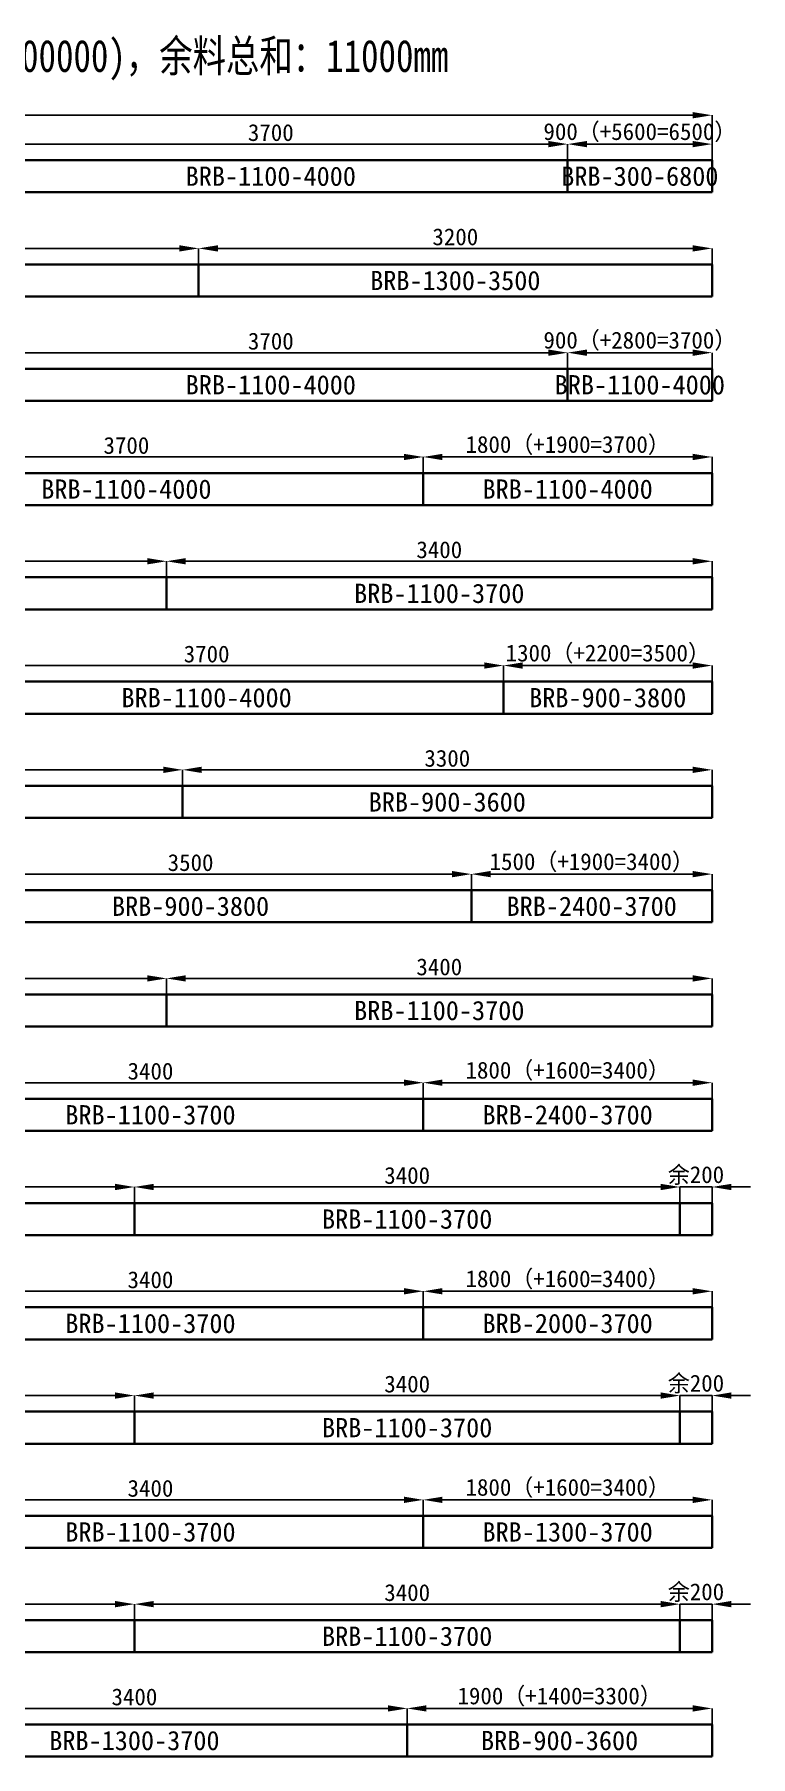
# Model space of a CAD drawing. Header units: metres. Extents: x -250 to 12310, y -21140 to 234.
# Drawn here: x 7777 to 12240, y -10500 to 234 of the extents above; entities that cross this region are included whole.
import ezdxf
from ezdxf.enums import TextEntityAlignment as Align

# ---------------------------------------------------------------- set-up
doc = ezdxf.new("R2010")
doc.units = ezdxf.units.M
for name, color, linetype in [('DIMENSION', 3, 'Continuous'), ('TEXT', 3, 'Continuous'), ('TUBE', 3, 'Continuous')]:
    doc.layers.add(name, color=color, linetype=linetype)
doc.dimstyles.get("Standard").update_dxf_attribs({"dimscale": 30, "dimtxt": 3.5, "dimasz": 4, "dimexe": 1.25, "dimexo": 0, "dimtad": 1, "dimcen": 2.5, "dimazin": 3, "dimtfac": 1, "dimtmove": 0, "dimatfit": 3})

# ---------------------------------------------------------------- blocks, each defined once
blk = doc.blocks.new('_CLOSEDFILLED')
at = {"color": 0, "linetype": 'BYBLOCK'}
blk.add_solid([(-1, 0.164), (0, 0), (-1, -0.164)], dxfattribs=at)
blk = doc.blocks.new('*D2')
at = {"color": 3}
for p, q in [((0, -550), (0, -270)), ((12000, -550), (12000, -270))]:
    blk.add_line(p, q, dxfattribs=at)
at = {"color": 0}
blk.add_line((120, -270), (11880, -270), dxfattribs=at)
at = {"layer": 'Defpoints'}
for p in [(0, -270), (0, -550), (12000, -550)]:
    blk.add_point(p, dxfattribs=at)
at = {"layer": 'DIMENSION', "color": 0, "xscale": 120, "yscale": 120, "rotation": 180}
blk.add_blockref('_CLOSEDFILLED', (0, -270), dxfattribs=at)
at = {"layer": 'DIMENSION', "color": 0, "xscale": 120, "yscale": 120}
blk.add_blockref('_CLOSEDFILLED', (12000, -270), dxfattribs=at)
at = {"layer": 'DIMENSION', "color": 3, "insert": (6000, -198.75), "char_height": 105, "attachment_point": 5}
blk.add_mtext('12000', dxfattribs=at)
blk = doc.blocks.new('*D5')
at = {"color": 3}
for p, q in [((7400, -550), (7400, -450)), ((11100, -550), (11100, -450))]:
    blk.add_line(p, q, dxfattribs=at)
at = {"color": 0}
blk.add_line((7520, -450), (10980, -450), dxfattribs=at)
at = {"layer": 'Defpoints'}
for p in [(7400, -450), (7400, -550), (11100, -550)]:
    blk.add_point(p, dxfattribs=at)
at = {"layer": 'DIMENSION', "color": 0, "xscale": 120, "yscale": 120, "rotation": 180}
blk.add_blockref('_CLOSEDFILLED', (7400, -450), dxfattribs=at)
at = {"layer": 'DIMENSION', "color": 0, "xscale": 120, "yscale": 120}
blk.add_blockref('_CLOSEDFILLED', (11100, -450), dxfattribs=at)
at = {"layer": 'DIMENSION', "color": 3, "insert": (9250, -378.75), "char_height": 105, "attachment_point": 5}
blk.add_mtext('3700', dxfattribs=at)
blk = doc.blocks.new('*D6')
at = {"color": 3}
for p, q in [((11100, -550), (11100, -450)), ((12000, -550), (12000, -450))]:
    blk.add_line(p, q, dxfattribs=at)
at = {"color": 0}
blk.add_line((11220, -450), (11880, -450), dxfattribs=at)
at = {"layer": 'Defpoints'}
for p in [(11100, -450), (11100, -550), (12000, -550)]:
    blk.add_point(p, dxfattribs=at)
at = {"layer": 'DIMENSION', "color": 0, "xscale": 120, "yscale": 120, "rotation": 180}
blk.add_blockref('_CLOSEDFILLED', (11100, -450), dxfattribs=at)
at = {"layer": 'DIMENSION', "color": 0, "xscale": 120, "yscale": 120}
blk.add_blockref('_CLOSEDFILLED', (12000, -450), dxfattribs=at)
at = {"layer": 'DIMENSION', "color": 3, "insert": (11550, -378.75), "char_height": 105, "attachment_point": 5}
blk.add_mtext('900（+5600=6500）', dxfattribs=at)
blk = doc.blocks.new('*D9')
at = {"color": 3}
for p, q in [((5600, -1200), (5600, -1100)), ((8800, -1200), (8800, -1100))]:
    blk.add_line(p, q, dxfattribs=at)
at = {"color": 0}
blk.add_line((5720, -1100), (8680, -1100), dxfattribs=at)
at = {"layer": 'Defpoints'}
for p in [(5600, -1100), (5600, -1200), (8800, -1200)]:
    blk.add_point(p, dxfattribs=at)
at = {"layer": 'DIMENSION', "color": 0, "xscale": 120, "yscale": 120, "rotation": 180}
blk.add_blockref('_CLOSEDFILLED', (5600, -1100), dxfattribs=at)
at = {"layer": 'DIMENSION', "color": 0, "xscale": 120, "yscale": 120}
blk.add_blockref('_CLOSEDFILLED', (8800, -1100), dxfattribs=at)
at = {"layer": 'DIMENSION', "color": 3, "insert": (7200, -1028.75), "char_height": 105, "attachment_point": 5}
blk.add_mtext('3200', dxfattribs=at)
blk = doc.blocks.new('*D10')
at = {"color": 3}
for p, q in [((8800, -1200), (8800, -1100)), ((12000, -1200), (12000, -1100))]:
    blk.add_line(p, q, dxfattribs=at)
at = {"color": 0}
blk.add_line((8920, -1100), (11880, -1100), dxfattribs=at)
at = {"layer": 'Defpoints'}
for p in [(8800, -1100), (8800, -1200), (12000, -1200)]:
    blk.add_point(p, dxfattribs=at)
at = {"layer": 'DIMENSION', "color": 0, "xscale": 120, "yscale": 120, "rotation": 180}
blk.add_blockref('_CLOSEDFILLED', (8800, -1100), dxfattribs=at)
at = {"layer": 'DIMENSION', "color": 0, "xscale": 120, "yscale": 120}
blk.add_blockref('_CLOSEDFILLED', (12000, -1100), dxfattribs=at)
at = {"layer": 'DIMENSION', "color": 3, "insert": (10400, -1028.75), "char_height": 105, "attachment_point": 5}
blk.add_mtext('3200', dxfattribs=at)
blk = doc.blocks.new('*D14')
at = {"color": 3}
for p, q in [((7400, -1850), (7400, -1750)), ((11100, -1850), (11100, -1750))]:
    blk.add_line(p, q, dxfattribs=at)
at = {"color": 0}
blk.add_line((7520, -1750), (10980, -1750), dxfattribs=at)
at = {"layer": 'Defpoints'}
for p in [(7400, -1750), (7400, -1850), (11100, -1850)]:
    blk.add_point(p, dxfattribs=at)
at = {"layer": 'DIMENSION', "color": 0, "xscale": 120, "yscale": 120, "rotation": 180}
blk.add_blockref('_CLOSEDFILLED', (7400, -1750), dxfattribs=at)
at = {"layer": 'DIMENSION', "color": 0, "xscale": 120, "yscale": 120}
blk.add_blockref('_CLOSEDFILLED', (11100, -1750), dxfattribs=at)
at = {"layer": 'DIMENSION', "color": 3, "insert": (9250, -1678.75), "char_height": 105, "attachment_point": 5}
blk.add_mtext('3700', dxfattribs=at)
blk = doc.blocks.new('*D15')
at = {"color": 3}
for p, q in [((11100, -1850), (11100, -1750)), ((12000, -1850), (12000, -1750))]:
    blk.add_line(p, q, dxfattribs=at)
at = {"color": 0}
blk.add_line((11220, -1750), (11880, -1750), dxfattribs=at)
at = {"layer": 'Defpoints'}
for p in [(11100, -1750), (11100, -1850), (12000, -1850)]:
    blk.add_point(p, dxfattribs=at)
at = {"layer": 'DIMENSION', "color": 0, "xscale": 120, "yscale": 120, "rotation": 180}
blk.add_blockref('_CLOSEDFILLED', (11100, -1750), dxfattribs=at)
at = {"layer": 'DIMENSION', "color": 0, "xscale": 120, "yscale": 120}
blk.add_blockref('_CLOSEDFILLED', (12000, -1750), dxfattribs=at)
at = {"layer": 'DIMENSION', "color": 3, "insert": (11550, -1678.75), "char_height": 105, "attachment_point": 5}
blk.add_mtext('900（+2800=3700）', dxfattribs=at)
blk = doc.blocks.new('*D19')
at = {"color": 3}
for p, q in [((6500, -2500), (6500, -2400)), ((10200, -2500), (10200, -2400))]:
    blk.add_line(p, q, dxfattribs=at)
at = {"color": 0}
blk.add_line((6620, -2400), (10080, -2400), dxfattribs=at)
at = {"layer": 'Defpoints'}
for p in [(6500, -2400), (6500, -2500), (10200, -2500)]:
    blk.add_point(p, dxfattribs=at)
at = {"layer": 'DIMENSION', "color": 0, "xscale": 120, "yscale": 120, "rotation": 180}
blk.add_blockref('_CLOSEDFILLED', (6500, -2400), dxfattribs=at)
at = {"layer": 'DIMENSION', "color": 0, "xscale": 120, "yscale": 120}
blk.add_blockref('_CLOSEDFILLED', (10200, -2400), dxfattribs=at)
at = {"layer": 'DIMENSION', "color": 3, "insert": (8350, -2328.75), "char_height": 105, "attachment_point": 5}
blk.add_mtext('3700', dxfattribs=at)
blk = doc.blocks.new('*D20')
at = {"color": 3}
for p, q in [((10200, -2500), (10200, -2400)), ((12000, -2500), (12000, -2400))]:
    blk.add_line(p, q, dxfattribs=at)
at = {"color": 0}
blk.add_line((10320, -2400), (11880, -2400), dxfattribs=at)
at = {"layer": 'Defpoints'}
for p in [(10200, -2400), (10200, -2500), (12000, -2500)]:
    blk.add_point(p, dxfattribs=at)
at = {"layer": 'DIMENSION', "color": 0, "xscale": 120, "yscale": 120, "rotation": 180}
blk.add_blockref('_CLOSEDFILLED', (10200, -2400), dxfattribs=at)
at = {"layer": 'DIMENSION', "color": 0, "xscale": 120, "yscale": 120}
blk.add_blockref('_CLOSEDFILLED', (12000, -2400), dxfattribs=at)
at = {"layer": 'DIMENSION', "color": 3, "insert": (11100, -2328.75), "char_height": 105, "attachment_point": 5}
blk.add_mtext('1800（+1900=3700）', dxfattribs=at)
blk = doc.blocks.new('*D24')
at = {"color": 3}
for p, q in [((5200, -3150), (5200, -3050)), ((8600, -3150), (8600, -3050))]:
    blk.add_line(p, q, dxfattribs=at)
at = {"color": 0}
blk.add_line((5320, -3050), (8480, -3050), dxfattribs=at)
at = {"layer": 'Defpoints'}
for p in [(5200, -3050), (5200, -3150), (8600, -3150)]:
    blk.add_point(p, dxfattribs=at)
at = {"layer": 'DIMENSION', "color": 0, "xscale": 120, "yscale": 120, "rotation": 180}
blk.add_blockref('_CLOSEDFILLED', (5200, -3050), dxfattribs=at)
at = {"layer": 'DIMENSION', "color": 0, "xscale": 120, "yscale": 120}
blk.add_blockref('_CLOSEDFILLED', (8600, -3050), dxfattribs=at)
at = {"layer": 'DIMENSION', "color": 3, "insert": (6900, -2978.75), "char_height": 105, "attachment_point": 5}
blk.add_mtext('3400', dxfattribs=at)
blk = doc.blocks.new('*D25')
at = {"color": 3}
for p, q in [((8600, -3150), (8600, -3050)), ((12000, -3150), (12000, -3050))]:
    blk.add_line(p, q, dxfattribs=at)
at = {"color": 0}
blk.add_line((8720, -3050), (11880, -3050), dxfattribs=at)
at = {"layer": 'Defpoints'}
for p in [(8600, -3050), (8600, -3150), (12000, -3150)]:
    blk.add_point(p, dxfattribs=at)
at = {"layer": 'DIMENSION', "color": 0, "xscale": 120, "yscale": 120, "rotation": 180}
blk.add_blockref('_CLOSEDFILLED', (8600, -3050), dxfattribs=at)
at = {"layer": 'DIMENSION', "color": 0, "xscale": 120, "yscale": 120}
blk.add_blockref('_CLOSEDFILLED', (12000, -3050), dxfattribs=at)
at = {"layer": 'DIMENSION', "color": 3, "insert": (10300, -2978.75), "char_height": 105, "attachment_point": 5}
blk.add_mtext('3400', dxfattribs=at)
blk = doc.blocks.new('*D29')
at = {"color": 3}
for p, q in [((7000, -3800), (7000, -3700)), ((10700, -3800), (10700, -3700))]:
    blk.add_line(p, q, dxfattribs=at)
at = {"color": 0}
blk.add_line((7120, -3700), (10580, -3700), dxfattribs=at)
at = {"layer": 'Defpoints'}
for p in [(7000, -3700), (7000, -3800), (10700, -3800)]:
    blk.add_point(p, dxfattribs=at)
at = {"layer": 'DIMENSION', "color": 0, "xscale": 120, "yscale": 120, "rotation": 180}
blk.add_blockref('_CLOSEDFILLED', (7000, -3700), dxfattribs=at)
at = {"layer": 'DIMENSION', "color": 0, "xscale": 120, "yscale": 120}
blk.add_blockref('_CLOSEDFILLED', (10700, -3700), dxfattribs=at)
at = {"layer": 'DIMENSION', "color": 3, "insert": (8850, -3628.75), "char_height": 105, "attachment_point": 5}
blk.add_mtext('3700', dxfattribs=at)
blk = doc.blocks.new('*D30')
at = {"color": 3}
for p, q in [((10700, -3800), (10700, -3700)), ((12000, -3800), (12000, -3700))]:
    blk.add_line(p, q, dxfattribs=at)
at = {"color": 0}
blk.add_line((10820, -3700), (11880, -3700), dxfattribs=at)
at = {"layer": 'Defpoints'}
for p in [(10700, -3700), (10700, -3800), (12000, -3800)]:
    blk.add_point(p, dxfattribs=at)
at = {"layer": 'DIMENSION', "color": 0, "xscale": 120, "yscale": 120, "rotation": 180}
blk.add_blockref('_CLOSEDFILLED', (10700, -3700), dxfattribs=at)
at = {"layer": 'DIMENSION', "color": 0, "xscale": 120, "yscale": 120}
blk.add_blockref('_CLOSEDFILLED', (12000, -3700), dxfattribs=at)
at = {"layer": 'DIMENSION', "color": 3, "insert": (11350, -3628.75), "char_height": 105, "attachment_point": 5}
blk.add_mtext('1300（+2200=3500）', dxfattribs=at)
blk = doc.blocks.new('*D34')
at = {"color": 3}
for p, q in [((5400, -4450), (5400, -4350)), ((8700, -4450), (8700, -4350))]:
    blk.add_line(p, q, dxfattribs=at)
at = {"color": 0}
blk.add_line((5520, -4350), (8580, -4350), dxfattribs=at)
at = {"layer": 'Defpoints'}
for p in [(5400, -4350), (5400, -4450), (8700, -4450)]:
    blk.add_point(p, dxfattribs=at)
at = {"layer": 'DIMENSION', "color": 0, "xscale": 120, "yscale": 120, "rotation": 180}
blk.add_blockref('_CLOSEDFILLED', (5400, -4350), dxfattribs=at)
at = {"layer": 'DIMENSION', "color": 0, "xscale": 120, "yscale": 120}
blk.add_blockref('_CLOSEDFILLED', (8700, -4350), dxfattribs=at)
at = {"layer": 'DIMENSION', "color": 3, "insert": (7050, -4278.75), "char_height": 105, "attachment_point": 5}
blk.add_mtext('3300', dxfattribs=at)
blk = doc.blocks.new('*D35')
at = {"color": 3}
for p, q in [((8700, -4450), (8700, -4350)), ((12000, -4450), (12000, -4350))]:
    blk.add_line(p, q, dxfattribs=at)
at = {"color": 0}
blk.add_line((8820, -4350), (11880, -4350), dxfattribs=at)
at = {"layer": 'Defpoints'}
for p in [(8700, -4350), (8700, -4450), (12000, -4450)]:
    blk.add_point(p, dxfattribs=at)
at = {"layer": 'DIMENSION', "color": 0, "xscale": 120, "yscale": 120, "rotation": 180}
blk.add_blockref('_CLOSEDFILLED', (8700, -4350), dxfattribs=at)
at = {"layer": 'DIMENSION', "color": 0, "xscale": 120, "yscale": 120}
blk.add_blockref('_CLOSEDFILLED', (12000, -4350), dxfattribs=at)
at = {"layer": 'DIMENSION', "color": 3, "insert": (10350, -4278.75), "char_height": 105, "attachment_point": 5}
blk.add_mtext('3300', dxfattribs=at)
blk = doc.blocks.new('*D39')
at = {"color": 3}
for p, q in [((7000, -5100), (7000, -5000)), ((10500, -5100), (10500, -5000))]:
    blk.add_line(p, q, dxfattribs=at)
at = {"color": 0}
blk.add_line((7120, -5000), (10380, -5000), dxfattribs=at)
at = {"layer": 'Defpoints'}
for p in [(7000, -5000), (7000, -5100), (10500, -5100)]:
    blk.add_point(p, dxfattribs=at)
at = {"layer": 'DIMENSION', "color": 0, "xscale": 120, "yscale": 120, "rotation": 180}
blk.add_blockref('_CLOSEDFILLED', (7000, -5000), dxfattribs=at)
at = {"layer": 'DIMENSION', "color": 0, "xscale": 120, "yscale": 120}
blk.add_blockref('_CLOSEDFILLED', (10500, -5000), dxfattribs=at)
at = {"layer": 'DIMENSION', "color": 3, "insert": (8750, -4928.75), "char_height": 105, "attachment_point": 5}
blk.add_mtext('3500', dxfattribs=at)
blk = doc.blocks.new('*D40')
at = {"color": 3}
for p, q in [((10500, -5100), (10500, -5000)), ((12000, -5100), (12000, -5000))]:
    blk.add_line(p, q, dxfattribs=at)
at = {"color": 0}
blk.add_line((10620, -5000), (11880, -5000), dxfattribs=at)
at = {"layer": 'Defpoints'}
for p in [(10500, -5000), (10500, -5100), (12000, -5100)]:
    blk.add_point(p, dxfattribs=at)
at = {"layer": 'DIMENSION', "color": 0, "xscale": 120, "yscale": 120, "rotation": 180}
blk.add_blockref('_CLOSEDFILLED', (10500, -5000), dxfattribs=at)
at = {"layer": 'DIMENSION', "color": 0, "xscale": 120, "yscale": 120}
blk.add_blockref('_CLOSEDFILLED', (12000, -5000), dxfattribs=at)
at = {"layer": 'DIMENSION', "color": 3, "insert": (11250, -4928.75), "char_height": 105, "attachment_point": 5}
blk.add_mtext('1500（+1900=3400）', dxfattribs=at)
blk = doc.blocks.new('*D44')
at = {"color": 3}
for p, q in [((5200, -5750), (5200, -5650)), ((8600, -5750), (8600, -5650))]:
    blk.add_line(p, q, dxfattribs=at)
at = {"color": 0}
blk.add_line((5320, -5650), (8480, -5650), dxfattribs=at)
at = {"layer": 'Defpoints'}
for p in [(5200, -5650), (5200, -5750), (8600, -5750)]:
    blk.add_point(p, dxfattribs=at)
at = {"layer": 'DIMENSION', "color": 0, "xscale": 120, "yscale": 120, "rotation": 180}
blk.add_blockref('_CLOSEDFILLED', (5200, -5650), dxfattribs=at)
at = {"layer": 'DIMENSION', "color": 0, "xscale": 120, "yscale": 120}
blk.add_blockref('_CLOSEDFILLED', (8600, -5650), dxfattribs=at)
at = {"layer": 'DIMENSION', "color": 3, "insert": (6900, -5578.75), "char_height": 105, "attachment_point": 5}
blk.add_mtext('3400', dxfattribs=at)
blk = doc.blocks.new('*D45')
at = {"color": 3}
for p, q in [((8600, -5750), (8600, -5650)), ((12000, -5750), (12000, -5650))]:
    blk.add_line(p, q, dxfattribs=at)
at = {"color": 0}
blk.add_line((8720, -5650), (11880, -5650), dxfattribs=at)
at = {"layer": 'Defpoints'}
for p in [(8600, -5650), (8600, -5750), (12000, -5750)]:
    blk.add_point(p, dxfattribs=at)
at = {"layer": 'DIMENSION', "color": 0, "xscale": 120, "yscale": 120, "rotation": 180}
blk.add_blockref('_CLOSEDFILLED', (8600, -5650), dxfattribs=at)
at = {"layer": 'DIMENSION', "color": 0, "xscale": 120, "yscale": 120}
blk.add_blockref('_CLOSEDFILLED', (12000, -5650), dxfattribs=at)
at = {"layer": 'DIMENSION', "color": 3, "insert": (10300, -5578.75), "char_height": 105, "attachment_point": 5}
blk.add_mtext('3400', dxfattribs=at)
blk = doc.blocks.new('*D49')
at = {"color": 3}
for p, q in [((6800, -6400), (6800, -6300)), ((10200, -6400), (10200, -6300))]:
    blk.add_line(p, q, dxfattribs=at)
at = {"color": 0}
blk.add_line((6920, -6300), (10080, -6300), dxfattribs=at)
at = {"layer": 'Defpoints'}
for p in [(6800, -6300), (6800, -6400), (10200, -6400)]:
    blk.add_point(p, dxfattribs=at)
at = {"layer": 'DIMENSION', "color": 0, "xscale": 120, "yscale": 120, "rotation": 180}
blk.add_blockref('_CLOSEDFILLED', (6800, -6300), dxfattribs=at)
at = {"layer": 'DIMENSION', "color": 0, "xscale": 120, "yscale": 120}
blk.add_blockref('_CLOSEDFILLED', (10200, -6300), dxfattribs=at)
at = {"layer": 'DIMENSION', "color": 3, "insert": (8500, -6228.75), "char_height": 105, "attachment_point": 5}
blk.add_mtext('3400', dxfattribs=at)
blk = doc.blocks.new('*D50')
at = {"color": 3}
for p, q in [((10200, -6400), (10200, -6300)), ((12000, -6400), (12000, -6300))]:
    blk.add_line(p, q, dxfattribs=at)
at = {"color": 0}
blk.add_line((10320, -6300), (11880, -6300), dxfattribs=at)
at = {"layer": 'Defpoints'}
for p in [(10200, -6300), (10200, -6400), (12000, -6400)]:
    blk.add_point(p, dxfattribs=at)
at = {"layer": 'DIMENSION', "color": 0, "xscale": 120, "yscale": 120, "rotation": 180}
blk.add_blockref('_CLOSEDFILLED', (10200, -6300), dxfattribs=at)
at = {"layer": 'DIMENSION', "color": 0, "xscale": 120, "yscale": 120}
blk.add_blockref('_CLOSEDFILLED', (12000, -6300), dxfattribs=at)
at = {"layer": 'DIMENSION', "color": 3, "insert": (11100, -6228.75), "char_height": 105, "attachment_point": 5}
blk.add_mtext('1800（+1600=3400）', dxfattribs=at)
blk = doc.blocks.new('*D54')
at = {"color": 3}
for p, q in [((5000, -7050), (5000, -6950)), ((8400, -7050), (8400, -6950))]:
    blk.add_line(p, q, dxfattribs=at)
at = {"color": 0}
blk.add_line((5120, -6950), (8280, -6950), dxfattribs=at)
at = {"layer": 'Defpoints'}
for p in [(5000, -6950), (5000, -7050), (8400, -7050)]:
    blk.add_point(p, dxfattribs=at)
at = {"layer": 'DIMENSION', "color": 0, "xscale": 120, "yscale": 120, "rotation": 180}
blk.add_blockref('_CLOSEDFILLED', (5000, -6950), dxfattribs=at)
at = {"layer": 'DIMENSION', "color": 0, "xscale": 120, "yscale": 120}
blk.add_blockref('_CLOSEDFILLED', (8400, -6950), dxfattribs=at)
at = {"layer": 'DIMENSION', "color": 3, "insert": (6700, -6878.75), "char_height": 105, "attachment_point": 5}
blk.add_mtext('3400', dxfattribs=at)
blk = doc.blocks.new('*D55')
at = {"color": 3}
for p, q in [((8400, -7050), (8400, -6950)), ((11800, -7050), (11800, -6950))]:
    blk.add_line(p, q, dxfattribs=at)
at = {"color": 0}
blk.add_line((8520, -6950), (11680, -6950), dxfattribs=at)
at = {"layer": 'Defpoints'}
for p in [(8400, -6950), (8400, -7050), (11800, -7050)]:
    blk.add_point(p, dxfattribs=at)
at = {"layer": 'DIMENSION', "color": 0, "xscale": 120, "yscale": 120, "rotation": 180}
blk.add_blockref('_CLOSEDFILLED', (8400, -6950), dxfattribs=at)
at = {"layer": 'DIMENSION', "color": 0, "xscale": 120, "yscale": 120}
blk.add_blockref('_CLOSEDFILLED', (11800, -6950), dxfattribs=at)
at = {"layer": 'DIMENSION', "color": 3, "insert": (10100, -6878.75), "char_height": 105, "attachment_point": 5}
blk.add_mtext('3400', dxfattribs=at)
blk = doc.blocks.new('*D56')
at = {"color": 0}
for p, q in [((11680, -6950), (11560, -6950)), ((11800, -6950), (12000, -6950)), ((12120, -6950), (12240, -6950))]:
    blk.add_line(p, q, dxfattribs=at)
at = {"color": 3}
for p, q in [((11800, -7050), (11800, -6950)), ((12000, -7050), (12000, -6950))]:
    blk.add_line(p, q, dxfattribs=at)
at = {"layer": 'Defpoints'}
for p in [(11800, -6950), (11800, -7050), (12000, -7050)]:
    blk.add_point(p, dxfattribs=at)
at = {"layer": 'DIMENSION', "color": 0, "xscale": 120, "yscale": 120}
blk.add_blockref('_CLOSEDFILLED', (11800, -6950), dxfattribs=at)
at = {"layer": 'DIMENSION', "color": 0, "xscale": 120, "yscale": 120, "rotation": 180}
blk.add_blockref('_CLOSEDFILLED', (12000, -6950), dxfattribs=at)
at = {"layer": 'DIMENSION', "color": 3, "insert": (11900, -6878.75), "char_height": 105, "attachment_point": 5}
blk.add_mtext('余200', dxfattribs=at)
blk = doc.blocks.new('*D60')
at = {"color": 3}
for p, q in [((6800, -7700), (6800, -7600)), ((10200, -7700), (10200, -7600))]:
    blk.add_line(p, q, dxfattribs=at)
at = {"color": 0}
blk.add_line((6920, -7600), (10080, -7600), dxfattribs=at)
at = {"layer": 'Defpoints'}
for p in [(6800, -7600), (6800, -7700), (10200, -7700)]:
    blk.add_point(p, dxfattribs=at)
at = {"layer": 'DIMENSION', "color": 0, "xscale": 120, "yscale": 120, "rotation": 180}
blk.add_blockref('_CLOSEDFILLED', (6800, -7600), dxfattribs=at)
at = {"layer": 'DIMENSION', "color": 0, "xscale": 120, "yscale": 120}
blk.add_blockref('_CLOSEDFILLED', (10200, -7600), dxfattribs=at)
at = {"layer": 'DIMENSION', "color": 3, "insert": (8500, -7528.75), "char_height": 105, "attachment_point": 5}
blk.add_mtext('3400', dxfattribs=at)
blk = doc.blocks.new('*D61')
at = {"color": 3}
for p, q in [((10200, -7700), (10200, -7600)), ((12000, -7700), (12000, -7600))]:
    blk.add_line(p, q, dxfattribs=at)
at = {"color": 0}
blk.add_line((10320, -7600), (11880, -7600), dxfattribs=at)
at = {"layer": 'Defpoints'}
for p in [(10200, -7600), (10200, -7700), (12000, -7700)]:
    blk.add_point(p, dxfattribs=at)
at = {"layer": 'DIMENSION', "color": 0, "xscale": 120, "yscale": 120, "rotation": 180}
blk.add_blockref('_CLOSEDFILLED', (10200, -7600), dxfattribs=at)
at = {"layer": 'DIMENSION', "color": 0, "xscale": 120, "yscale": 120}
blk.add_blockref('_CLOSEDFILLED', (12000, -7600), dxfattribs=at)
at = {"layer": 'DIMENSION', "color": 3, "insert": (11100, -7528.75), "char_height": 105, "attachment_point": 5}
blk.add_mtext('1800（+1600=3400）', dxfattribs=at)
blk = doc.blocks.new('*D65')
at = {"color": 3}
for p, q in [((5000, -8350), (5000, -8250)), ((8400, -8350), (8400, -8250))]:
    blk.add_line(p, q, dxfattribs=at)
at = {"color": 0}
blk.add_line((5120, -8250), (8280, -8250), dxfattribs=at)
at = {"layer": 'Defpoints'}
for p in [(5000, -8250), (5000, -8350), (8400, -8350)]:
    blk.add_point(p, dxfattribs=at)
at = {"layer": 'DIMENSION', "color": 0, "xscale": 120, "yscale": 120, "rotation": 180}
blk.add_blockref('_CLOSEDFILLED', (5000, -8250), dxfattribs=at)
at = {"layer": 'DIMENSION', "color": 0, "xscale": 120, "yscale": 120}
blk.add_blockref('_CLOSEDFILLED', (8400, -8250), dxfattribs=at)
at = {"layer": 'DIMENSION', "color": 3, "insert": (6700, -8178.75), "char_height": 105, "attachment_point": 5}
blk.add_mtext('3400', dxfattribs=at)
blk = doc.blocks.new('*D66')
at = {"color": 3}
for p, q in [((8400, -8350), (8400, -8250)), ((11800, -8350), (11800, -8250))]:
    blk.add_line(p, q, dxfattribs=at)
at = {"color": 0}
blk.add_line((8520, -8250), (11680, -8250), dxfattribs=at)
at = {"layer": 'Defpoints'}
for p in [(8400, -8250), (8400, -8350), (11800, -8350)]:
    blk.add_point(p, dxfattribs=at)
at = {"layer": 'DIMENSION', "color": 0, "xscale": 120, "yscale": 120, "rotation": 180}
blk.add_blockref('_CLOSEDFILLED', (8400, -8250), dxfattribs=at)
at = {"layer": 'DIMENSION', "color": 0, "xscale": 120, "yscale": 120}
blk.add_blockref('_CLOSEDFILLED', (11800, -8250), dxfattribs=at)
at = {"layer": 'DIMENSION', "color": 3, "insert": (10100, -8178.75), "char_height": 105, "attachment_point": 5}
blk.add_mtext('3400', dxfattribs=at)
blk = doc.blocks.new('*D67')
at = {"color": 0}
for p, q in [((11680, -8250), (11560, -8250)), ((11800, -8250), (12000, -8250)), ((12120, -8250), (12240, -8250))]:
    blk.add_line(p, q, dxfattribs=at)
at = {"color": 3}
for p, q in [((11800, -8350), (11800, -8250)), ((12000, -8350), (12000, -8250))]:
    blk.add_line(p, q, dxfattribs=at)
at = {"layer": 'Defpoints'}
for p in [(11800, -8250), (11800, -8350), (12000, -8350)]:
    blk.add_point(p, dxfattribs=at)
at = {"layer": 'DIMENSION', "color": 0, "xscale": 120, "yscale": 120}
blk.add_blockref('_CLOSEDFILLED', (11800, -8250), dxfattribs=at)
at = {"layer": 'DIMENSION', "color": 0, "xscale": 120, "yscale": 120, "rotation": 180}
blk.add_blockref('_CLOSEDFILLED', (12000, -8250), dxfattribs=at)
at = {"layer": 'DIMENSION', "color": 3, "insert": (11900, -8178.75), "char_height": 105, "attachment_point": 5}
blk.add_mtext('余200', dxfattribs=at)
blk = doc.blocks.new('*D71')
at = {"color": 3}
for p, q in [((6800, -9000), (6800, -8900)), ((10200, -9000), (10200, -8900))]:
    blk.add_line(p, q, dxfattribs=at)
at = {"color": 0}
blk.add_line((6920, -8900), (10080, -8900), dxfattribs=at)
at = {"layer": 'Defpoints'}
for p in [(6800, -8900), (6800, -9000), (10200, -9000)]:
    blk.add_point(p, dxfattribs=at)
at = {"layer": 'DIMENSION', "color": 0, "xscale": 120, "yscale": 120, "rotation": 180}
blk.add_blockref('_CLOSEDFILLED', (6800, -8900), dxfattribs=at)
at = {"layer": 'DIMENSION', "color": 0, "xscale": 120, "yscale": 120}
blk.add_blockref('_CLOSEDFILLED', (10200, -8900), dxfattribs=at)
at = {"layer": 'DIMENSION', "color": 3, "insert": (8500, -8828.75), "char_height": 105, "attachment_point": 5}
blk.add_mtext('3400', dxfattribs=at)
blk = doc.blocks.new('*D72')
at = {"color": 3}
for p, q in [((10200, -9000), (10200, -8900)), ((12000, -9000), (12000, -8900))]:
    blk.add_line(p, q, dxfattribs=at)
at = {"color": 0}
blk.add_line((10320, -8900), (11880, -8900), dxfattribs=at)
at = {"layer": 'Defpoints'}
for p in [(10200, -8900), (10200, -9000), (12000, -9000)]:
    blk.add_point(p, dxfattribs=at)
at = {"layer": 'DIMENSION', "color": 0, "xscale": 120, "yscale": 120, "rotation": 180}
blk.add_blockref('_CLOSEDFILLED', (10200, -8900), dxfattribs=at)
at = {"layer": 'DIMENSION', "color": 0, "xscale": 120, "yscale": 120}
blk.add_blockref('_CLOSEDFILLED', (12000, -8900), dxfattribs=at)
at = {"layer": 'DIMENSION', "color": 3, "insert": (11100, -8828.75), "char_height": 105, "attachment_point": 5}
blk.add_mtext('1800（+1600=3400）', dxfattribs=at)
blk = doc.blocks.new('*D76')
at = {"color": 3}
for p, q in [((5000, -9650), (5000, -9550)), ((8400, -9650), (8400, -9550))]:
    blk.add_line(p, q, dxfattribs=at)
at = {"color": 0}
blk.add_line((5120, -9550), (8280, -9550), dxfattribs=at)
at = {"layer": 'Defpoints'}
for p in [(5000, -9550), (5000, -9650), (8400, -9650)]:
    blk.add_point(p, dxfattribs=at)
at = {"layer": 'DIMENSION', "color": 0, "xscale": 120, "yscale": 120, "rotation": 180}
blk.add_blockref('_CLOSEDFILLED', (5000, -9550), dxfattribs=at)
at = {"layer": 'DIMENSION', "color": 0, "xscale": 120, "yscale": 120}
blk.add_blockref('_CLOSEDFILLED', (8400, -9550), dxfattribs=at)
at = {"layer": 'DIMENSION', "color": 3, "insert": (6700, -9478.75), "char_height": 105, "attachment_point": 5}
blk.add_mtext('3400', dxfattribs=at)
blk = doc.blocks.new('*D77')
at = {"color": 3}
for p, q in [((8400, -9650), (8400, -9550)), ((11800, -9650), (11800, -9550))]:
    blk.add_line(p, q, dxfattribs=at)
at = {"color": 0}
blk.add_line((8520, -9550), (11680, -9550), dxfattribs=at)
at = {"layer": 'Defpoints'}
for p in [(8400, -9550), (8400, -9650), (11800, -9650)]:
    blk.add_point(p, dxfattribs=at)
at = {"layer": 'DIMENSION', "color": 0, "xscale": 120, "yscale": 120, "rotation": 180}
blk.add_blockref('_CLOSEDFILLED', (8400, -9550), dxfattribs=at)
at = {"layer": 'DIMENSION', "color": 0, "xscale": 120, "yscale": 120}
blk.add_blockref('_CLOSEDFILLED', (11800, -9550), dxfattribs=at)
at = {"layer": 'DIMENSION', "color": 3, "insert": (10100, -9478.75), "char_height": 105, "attachment_point": 5}
blk.add_mtext('3400', dxfattribs=at)
blk = doc.blocks.new('*D78')
at = {"color": 0}
for p, q in [((11680, -9550), (11560, -9550)), ((11800, -9550), (12000, -9550)), ((12120, -9550), (12240, -9550))]:
    blk.add_line(p, q, dxfattribs=at)
at = {"color": 3}
for p, q in [((11800, -9650), (11800, -9550)), ((12000, -9650), (12000, -9550))]:
    blk.add_line(p, q, dxfattribs=at)
at = {"layer": 'Defpoints'}
for p in [(11800, -9550), (11800, -9650), (12000, -9650)]:
    blk.add_point(p, dxfattribs=at)
at = {"layer": 'DIMENSION', "color": 0, "xscale": 120, "yscale": 120}
blk.add_blockref('_CLOSEDFILLED', (11800, -9550), dxfattribs=at)
at = {"layer": 'DIMENSION', "color": 0, "xscale": 120, "yscale": 120, "rotation": 180}
blk.add_blockref('_CLOSEDFILLED', (12000, -9550), dxfattribs=at)
at = {"layer": 'DIMENSION', "color": 3, "insert": (11900, -9478.75), "char_height": 105, "attachment_point": 5}
blk.add_mtext('余200', dxfattribs=at)
blk = doc.blocks.new('*D82')
at = {"color": 3}
for p, q in [((6700, -10300), (6700, -10200)), ((10100, -10300), (10100, -10200))]:
    blk.add_line(p, q, dxfattribs=at)
at = {"color": 0}
blk.add_line((6820, -10200), (9980, -10200), dxfattribs=at)
at = {"layer": 'Defpoints'}
for p in [(6700, -10200), (6700, -10300), (10100, -10300)]:
    blk.add_point(p, dxfattribs=at)
at = {"layer": 'DIMENSION', "color": 0, "xscale": 120, "yscale": 120, "rotation": 180}
blk.add_blockref('_CLOSEDFILLED', (6700, -10200), dxfattribs=at)
at = {"layer": 'DIMENSION', "color": 0, "xscale": 120, "yscale": 120}
blk.add_blockref('_CLOSEDFILLED', (10100, -10200), dxfattribs=at)
at = {"layer": 'DIMENSION', "color": 3, "insert": (8400, -10128.75), "char_height": 105, "attachment_point": 5}
blk.add_mtext('3400', dxfattribs=at)
blk = doc.blocks.new('*D83')
at = {"color": 3}
for p, q in [((10100, -10300), (10100, -10200)), ((12000, -10300), (12000, -10200))]:
    blk.add_line(p, q, dxfattribs=at)
at = {"color": 0}
blk.add_line((10220, -10200), (11880, -10200), dxfattribs=at)
at = {"layer": 'Defpoints'}
for p in [(10100, -10200), (10100, -10300), (12000, -10300)]:
    blk.add_point(p, dxfattribs=at)
at = {"layer": 'DIMENSION', "color": 0, "xscale": 120, "yscale": 120, "rotation": 180}
blk.add_blockref('_CLOSEDFILLED', (10100, -10200), dxfattribs=at)
at = {"layer": 'DIMENSION', "color": 0, "xscale": 120, "yscale": 120}
blk.add_blockref('_CLOSEDFILLED', (12000, -10200), dxfattribs=at)
at = {"layer": 'DIMENSION', "color": 3, "insert": (11050, -10128.75), "char_height": 105, "attachment_point": 5}
blk.add_mtext('1900（+1400=3300）', dxfattribs=at)

msp = doc.modelspace()

# ---------------------------------------------------------------- linework, layer by layer
at = {"layer": 'TUBE', "color": 7, "lineweight": 35}
for p, q in [((7400, -550), (11100, -550)), ((11100, -550), (11100, -750)), ((11100, -550), (12000, -550)), ((11100, -550), (11100, -750)), ((12000, -550), (12000, -750)), ((7400, -750), (11100, -750)), ((11100, -750), (12000, -750)), ((5600, -1200), (8800, -1200)), ((8800, -1200), (8800, -1400)), ((8800, -1200), (12000, -1200)), ((12000, -1200), (12000, -1400)), ((5600, -1400), (8800, -1400)), ((8800, -1400), (12000, -1400)), ((7400, -1850), (11100, -1850)), ((11100, -1850), (11100, -2050)), ((11100, -1850), (12000, -1850)), ((11100, -1850), (11100, -2050)), ((12000, -1850), (12000, -2050)), ((7400, -2050), (11100, -2050)), ((11100, -2050), (12000, -2050)), ((6500, -2500), (10200, -2500)), ((10200, -2500), (10200, -2700)), ((10200, -2500), (12000, -2500)), ((10200, -2500), (10200, -2700)), ((12000, -2500), (12000, -2700)), ((6500, -2700), (10200, -2700)), ((10200, -2700), (12000, -2700)), ((5200, -3150), (8600, -3150)), ((8600, -3150), (8600, -3350)), ((8600, -3150), (12000, -3150)), ((12000, -3150), (12000, -3350)), ((5200, -3350), (8600, -3350)), ((8600, -3350), (12000, -3350)), ((7000, -3800), (10700, -3800)), ((10700, -3800), (10700, -4000)), ((10700, -3800), (12000, -3800)), ((10700, -3800), (10700, -4000)), ((12000, -3800), (12000, -4000)), ((7000, -4000), (10700, -4000)), ((10700, -4000), (12000, -4000)), ((5400, -4450), (8700, -4450)), ((8700, -4450), (8700, -4650)), ((8700, -4450), (12000, -4450)), ((12000, -4450), (12000, -4650)), ((5400, -4650), (8700, -4650)), ((8700, -4650), (12000, -4650)), ((7000, -5100), (10500, -5100)), ((10500, -5100), (10500, -5300)), ((10500, -5100), (12000, -5100)), ((10500, -5100), (10500, -5300)), ((12000, -5100), (12000, -5300)), ((7000, -5300), (10500, -5300)), ((10500, -5300), (12000, -5300)), ((5200, -5750), (8600, -5750)), ((8600, -5750), (8600, -5950)), ((8600, -5750), (12000, -5750)), ((12000, -5750), (12000, -5950)), ((5200, -5950), (8600, -5950)), ((8600, -5950), (12000, -5950)), ((6800, -6400), (10200, -6400)), ((10200, -6400), (10200, -6600)), ((10200, -6400), (12000, -6400)), ((10200, -6400), (10200, -6600)), ((12000, -6400), (12000, -6600)), ((6800, -6600), (10200, -6600)), ((10200, -6600), (12000, -6600)), ((5000, -7050), (8400, -7050)), ((8400, -7050), (8400, -7250)), ((8400, -7050), (11800, -7050)), ((11800, -7050), (11800, -7250)), ((11800, -7050), (12000, -7050)), ((11800, -7050), (11800, -7250)), ((12000, -7050), (12000, -7250)), ((5000, -7250), (8400, -7250)), ((8400, -7250), (11800, -7250)), ((11800, -7250), (12000, -7250)), ((6800, -7700), (10200, -7700)), ((10200, -7700), (10200, -7900)), ((10200, -7700), (12000, -7700)), ((10200, -7700), (10200, -7900)), ((12000, -7700), (12000, -7900)), ((6800, -7900), (10200, -7900)), ((10200, -7900), (12000, -7900)), ((5000, -8350), (8400, -8350)), ((8400, -8350), (8400, -8550)), ((8400, -8350), (11800, -8350)), ((11800, -8350), (11800, -8550)), ((11800, -8350), (12000, -8350)), ((11800, -8350), (11800, -8550)), ((12000, -8350), (12000, -8550)), ((5000, -8550), (8400, -8550)), ((8400, -8550), (11800, -8550)), ((11800, -8550), (12000, -8550)), ((6800, -9000), (10200, -9000)), ((10200, -9000), (10200, -9200)), ((10200, -9000), (12000, -9000)), ((10200, -9000), (10200, -9200)), ((12000, -9000), (12000, -9200)), ((6800, -9200), (10200, -9200)), ((10200, -9200), (12000, -9200)), ((5000, -9650), (8400, -9650)), ((8400, -9650), (8400, -9850)), ((8400, -9650), (11800, -9650)), ((11800, -9650), (11800, -9850)), ((11800, -9650), (12000, -9650)), ((11800, -9650), (11800, -9850)), ((12000, -9650), (12000, -9850)), ((5000, -9850), (8400, -9850)), ((8400, -9850), (11800, -9850)), ((11800, -9850), (12000, -9850)), ((6700, -10300), (10100, -10300)), ((10100, -10300), (10100, -10500)), ((10100, -10300), (12000, -10300)), ((10100, -10300), (10100, -10500)), ((12000, -10300), (12000, -10500)), ((6700, -10500), (10100, -10500)), ((10100, -10500), (12000, -10500))]:
    msp.add_line(p, q, dxfattribs=at)

# ---------------------------------------------------------------- texts
at = {"layer": 'TEXT', "width": 0.8}
msp.add_text('北京第二实验学校（山东） BRB, 200方管下料总长588800，需50根12米方管(原材600000)，余料总和：11000mm', height=200, dxfattribs=at).set_placement((0, 0))
at = {"layer": 'TEXT'}
for s, p in [('BRB-1100-4000', (9250, -650)), ('BRB-300-6800', (11550, -650)), ('BRB-1300-3500', (10400, -1300)), ('BRB-1100-4000', (9250, -1950)), ('BRB-1100-4000', (11550, -1950)), ('BRB-1100-4000', (8350, -2600)), ('BRB-1100-4000', (11100, -2600)), ('BRB-1100-3700', (10300, -3250)), ('BRB-1100-4000', (8850, -3900)), ('BRB-900-3800', (11350, -3900)), ('BRB-900-3600', (10350, -4550)), ('BRB-900-3800', (8750, -5200)), ('BRB-2400-3700', (11250, -5200)), ('BRB-1100-3700', (10300, -5850)), ('BRB-1100-3700', (8500, -6500)), ('BRB-2400-3700', (11100, -6500)), ('BRB-1100-3700', (10100, -7150)), ('BRB-1100-3700', (8500, -7800)), ('BRB-2000-3700', (11100, -7800)), ('BRB-1100-3700', (10100, -8450)), ('BRB-1100-3700', (8500, -9100)), ('BRB-1300-3700', (11100, -9100)), ('BRB-1100-3700', (10100, -9750)), ('BRB-1300-3700', (8400, -10400)), ('BRB-900-3600', (11050, -10400))]:
    msp.add_text(s, height=120, dxfattribs=at).set_placement(p, align=Align.MIDDLE_CENTER)

# ---------------------------------------------------------------- dimensions: what is measured, and where the dimension line sits
at = {"layer": 'DIMENSION', "color": 3, "lineweight": 25}
for base, p1, p2, text, picture, middle in [((0, -270), (0, -550), (12000, -550), '12000', '*D2', (6000, -198.75)), ((7400, -450), (7400, -550), (11100, -550), '3700', '*D5', (9250, -378.75)), ((11100, -450), (11100, -550), (12000, -550), '900（+5600=6500）', '*D6', (11550, -378.75)), ((5600, -1100), (5600, -1200), (8800, -1200), '3200', '*D9', (7200, -1028.75)), ((8800, -1100), (8800, -1200), (12000, -1200), '3200', '*D10', (10400, -1028.75)), ((7400, -1750), (7400, -1850), (11100, -1850), '3700', '*D14', (9250, -1678.75)), ((11100, -1750), (11100, -1850), (12000, -1850), '900（+2800=3700）', '*D15', (11550, -1678.75)), ((10200, -2400), (10200, -2500), (12000, -2500), '1800（+1900=3700）', '*D20', (11100, -2328.75)), ((6500, -2400), (6500, -2500), (10200, -2500), '3700', '*D19', (8350, -2328.75)), ((5200, -3050), (5200, -3150), (8600, -3150), '3400', '*D24', (6900, -2978.75)), ((8600, -3050), (8600, -3150), (12000, -3150), '3400', '*D25', (10300, -2978.75)), ((7000, -3700), (7000, -3800), (10700, -3800), '3700', '*D29', (8850, -3628.75)), ((10700, -3700), (10700, -3800), (12000, -3800), '1300（+2200=3500）', '*D30', (11350, -3628.75)), ((5400, -4350), (5400, -4450), (8700, -4450), '3300', '*D34', (7050, -4278.75)), ((8700, -4350), (8700, -4450), (12000, -4450), '3300', '*D35', (10350, -4278.75)), ((7000, -5000), (7000, -5100), (10500, -5100), '3500', '*D39', (8750, -4928.75)), ((10500, -5000), (10500, -5100), (12000, -5100), '1500（+1900=3400）', '*D40', (11250, -4928.75)), ((5200, -5650), (5200, -5750), (8600, -5750), '3400', '*D44', (6900, -5578.75)), ((8600, -5650), (8600, -5750), (12000, -5750), '3400', '*D45', (10300, -5578.75)), ((6800, -6300), (6800, -6400), (10200, -6400), '3400', '*D49', (8500, -6228.75)), ((10200, -6300), (10200, -6400), (12000, -6400), '1800（+1600=3400）', '*D50', (11100, -6228.75)), ((5000, -6950), (5000, -7050), (8400, -7050), '3400', '*D54', (6700, -6878.75)), ((8400, -6950), (8400, -7050), (11800, -7050), '3400', '*D55', (10100, -6878.75)), ((11800, -6950), (11800, -7050), (12000, -7050), '余200', '*D56', (11900, -6878.75)), ((6800, -7600), (6800, -7700), (10200, -7700), '3400', '*D60', (8500, -7528.75)), ((10200, -7600), (10200, -7700), (12000, -7700), '1800（+1600=3400）', '*D61', (11100, -7528.75)), ((5000, -8250), (5000, -8350), (8400, -8350), '3400', '*D65', (6700, -8178.75)), ((8400, -8250), (8400, -8350), (11800, -8350), '3400', '*D66', (10100, -8178.75)), ((11800, -8250), (11800, -8350), (12000, -8350), '余200', '*D67', (11900, -8178.75)), ((6800, -8900), (6800, -9000), (10200, -9000), '3400', '*D71', (8500, -8828.75)), ((10200, -8900), (10200, -9000), (12000, -9000), '1800（+1600=3400）', '*D72', (11100, -8828.75)), ((5000, -9550), (5000, -9650), (8400, -9650), '3400', '*D76', (6700, -9478.75)), ((8400, -9550), (8400, -9650), (11800, -9650), '3400', '*D77', (10100, -9478.75)), ((11800, -9550), (11800, -9650), (12000, -9650), '余200', '*D78', (11900, -9478.75)), ((6700, -10200), (6700, -10300), (10100, -10300), '3400', '*D82', (8400, -10128.75)), ((10100, -10200), (10100, -10300), (12000, -10300), '1900（+1400=3300）', '*D83', (11050, -10128.75))]:
    dim = msp.add_linear_dim(base=base, p1=p1, p2=p2, text=text, dimstyle='Standard', dxfattribs=at)
    dim.commit()
    dim.dimension.update_dxf_attribs({"geometry": picture, "text_midpoint": middle})

doc.saveas('drawing.dxf')
